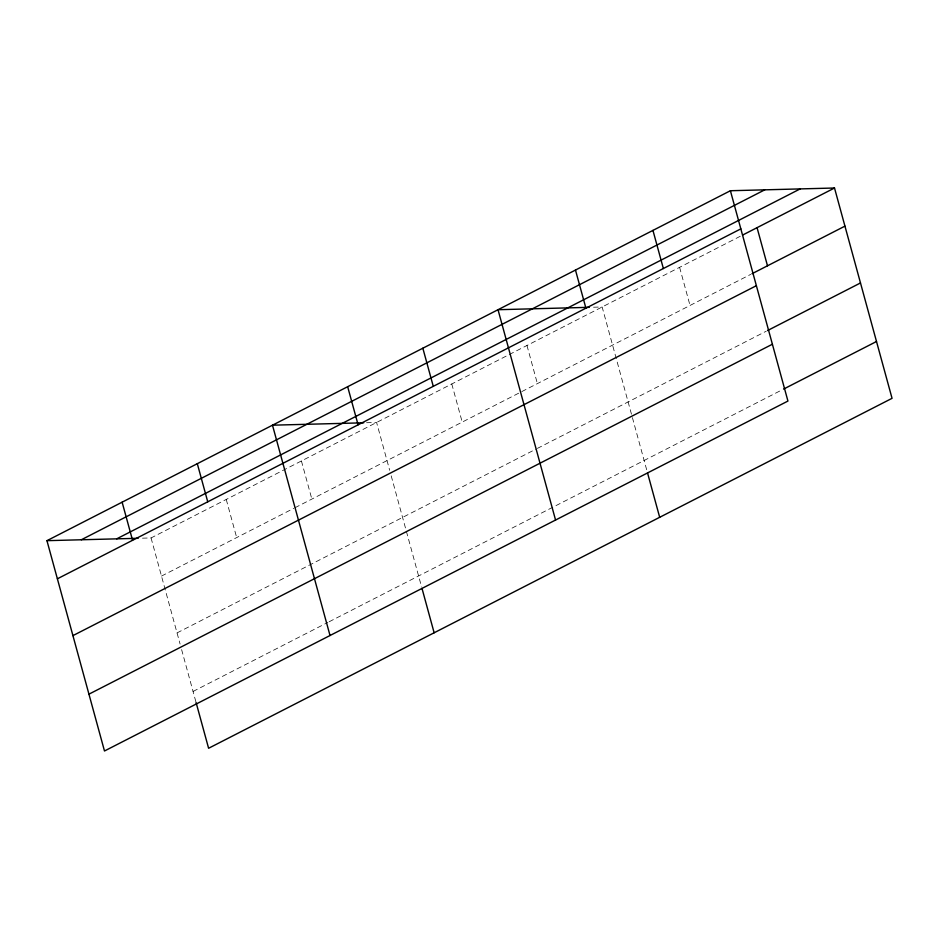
<?xml version="1.0" encoding="UTF-8"?>
<svg xmlns="http://www.w3.org/2000/svg" width="939" height="939" viewBox="0 0 939 939"><rect width="100%" height="100%" fill="white"/><g stroke="black" fill="none" stroke-linecap="round" stroke-linejoin="round"><path stroke-width="0.7" stroke-dasharray="4.7 3.52" d="M142.482 538.164L151.062 537.941L740.272 236.264M161.496 576.077L293.707 508.375M294.999 507.717L750.707 274.388M177.037 632.898L536.087 449.065M537.378 448.396L766.247 331.209M193.058 691.444L327.864 622.416M329.155 621.759L782.269 389.755M593.554 307.217L602.145 306.983L646.783 470.181M366.586 422.726L376.598 422.468L389.685 470.298M679.601 267.333L690.024 305.457M526.967 345.482L537.39 383.605M451.788 383.969L462.211 422.104M391.199 475.838L406.012 529.96M406.387 531.357L421.623 587.051M301.419 460.955L311.854 499.09M226.24 499.454L236.675 537.577M151.062 537.941L180.088 644.048M181.614 649.624L196.087 702.525"/><path stroke-width="1.41" d="M730.401 190.734L787.938 401.059L104.487 750.989L46.95 540.676L730.401 190.734L834.513 188.011L892.05 398.324L208.599 748.266L196.087 702.525M81.306 539.772L764.757 189.842M116.706 538.845L800.157 188.915M57.385 578.8L740.824 228.87M742.855 234.938L834.513 188.011M751.998 273.73L844.947 226.135M72.925 635.621L756.376 285.691M767.539 330.551L860.488 282.956M88.947 694.167L772.386 344.237M783.56 389.098L876.51 341.503M589.258 307.323L498.022 309.717L555.559 520.03M363.722 422.808L272.486 425.191L330.023 635.515M46.95 540.676L138.186 538.282M757.057 227.672L767.492 265.796M652.945 230.395L663.368 268.531M647.546 472.963L659.683 517.307M575.478 270.056L585.913 308.18M422.843 348.205L433.278 386.34M422.01 588.436L434.135 632.78M347.665 386.704L358.099 424.827M197.307 463.69L207.742 501.813M122.129 502.177L132.563 540.312"/></g></svg>
